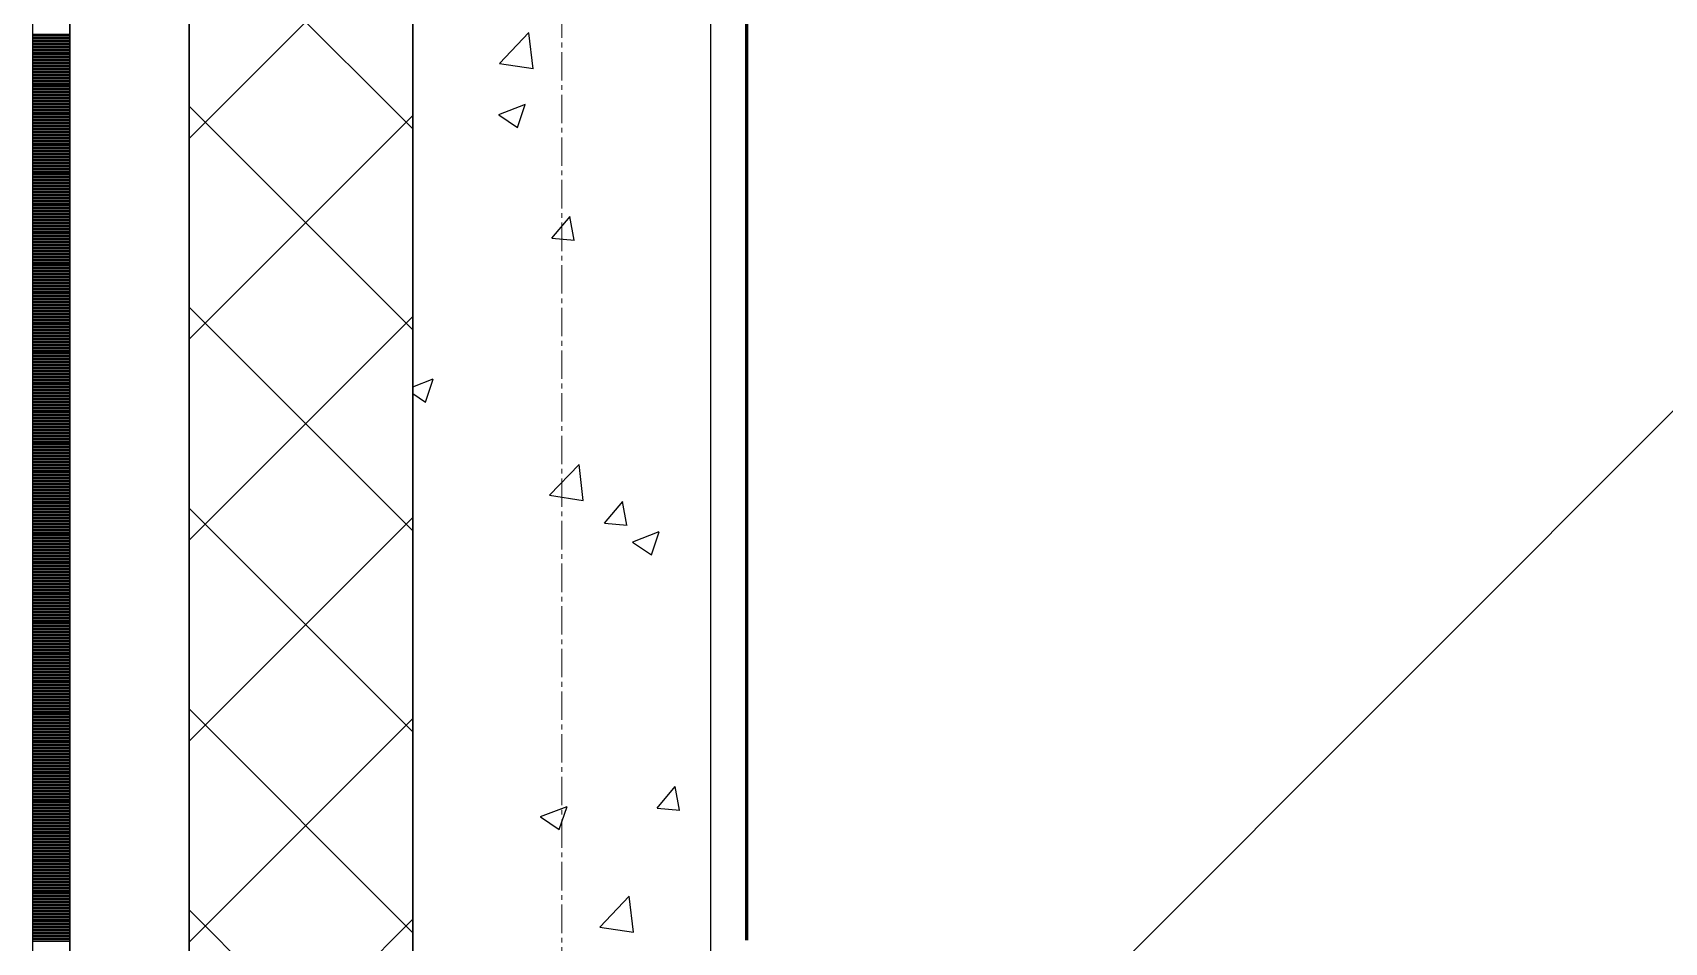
# Model space of a CAD drawing. Header units: millimetres. Extents: x 538266 to 1167394, y 114608 to 637157.
# Drawn here: x 1046079 to 1047173, y 547072 to 547681 of the extents above; entities that cross this region are included whole.
import ezdxf

# ---------------------------------------------------------------- set-up
doc = ezdxf.new("R2010")
doc.units = ezdxf.units.MM
doc.linetypes.add('CENTER2', pattern=[28.575, 19.05, -3.175, 3.175, -3.175])
doc.linetypes.add('DASHED', pattern=[19.05, 12.7, -6.35])
for name, color, linetype, lineweight in [('0) шт стен 3 эт', 150, 'Continuous', 60), ('АР_Стены ПЕНОблок', 52, 'Continuous', 20), ('АР_Тонкая', 254, 'Continuous', 5), ('АР_Утеплитель', 31, 'Continuous', 0), ('АР_Штриховка', 8, 'Continuous', 0)]:
    doc.layers.add(name, color=color, linetype=linetype, lineweight=lineweight)
doc.layers.add('АР_Делит', color=120, linetype='Continuous', lineweight=0, plot=False)
doc.layers.add('РД_Оси_100', color=7, linetype='Continuous', lineweight=0, true_color=0x525252)
doc.layers.add('ФВ-5', color=7, linetype='Continuous')

# ---------------------------------------------------------------- blocks, each defined once
blk = doc.blocks.new('СОШ_2200_АР_ОСИ_М100_28.05.24')
at = {"layer": 'АР_Делит', "color": 251, "linetype": 'DASHED', "true_color": 0x636466}
blk.add_lwpolyline([(114955, 135155), (114955, -355), (93595.036, -355), (93595.036, 13855), (94145, 13855), (94145, 68320), (66055, 68320), (66055, 13857.73), (83455, 13857.73), (83455, -355), (45245, -355), (45245, 13145), (44695, 13145), (44695, 26755), (45245, 26755), (45245, 68320), (20455, 68320), (20455, 26755), (27955, 26755), (27955, 13145), (-355, 13145), (-355, 100855)], dxfattribs=at)
at = {"layer": 'РД_Оси_100', "color": 251, "linetype": 'CENTER2', "true_color": 0x636466}
blk.add_line((0, -6155), (0, 139938.679), dxfattribs=at)
blk = doc.blocks.new('3_этаж1')
at = {"layer": 'АР_Стены ПЕНОблок', "color": 18, "linetype": 'Continuous', "lineweight": 25, "true_color": 0x000000}
for p, q in [((684283.6, 587568.7), (684283.6, 511368.7)), ((684483.6, 511368.7), (684483.6, 587568.7))]:
    blk.add_line(p, q, dxfattribs=at)
at = {"layer": 'АР_Тонкая', "color": 18, "linetype": 'Continuous', "lineweight": 25, "true_color": 0x000000}
for p, q in [((684028.6, 587568.7), (684028.6, 511368.7)), ((684053.6, 587568.7), (684053.6, 511368.7)), ((684053.6, 511368.7), (684053.6, 587568.7)), ((684133.6, 511368.7), (684133.6, 587568.7))]:
    blk.add_line(p, q, dxfattribs=at)
at = {"layer": 'АР_Утеплитель', "color": 18, "linetype": 'Continuous', "lineweight": 25, "true_color": 0x000000}
for p, q in [((684133.6, 587568.7), (684133.6, 511368.7)), ((684283.6, 511368.7), (684283.6, 587568.7))]:
    blk.add_line(p, q, dxfattribs=at)
at = {"layer": 'АР_Штриховка', "color": 18, "linetype": 'Continuous', "lineweight": 25, "true_color": 0x000000}
for p, q in [((684283.6, 547616.9), (684133.6, 547766.9)), ((684133.6, 547610.6), (684283.6, 547760.6)), ((684028.6, 547680.5), (684053.6, 547680.5)), ((684028.6, 547679.5), (684053.6, 547679.5)), ((684028.6, 547678.5), (684053.6, 547678.5)), ((684028.6, 547677.5), (684053.6, 547677.5)), ((684028.6, 547676.5), (684053.6, 547676.5)), ((684028.6, 547675.5), (684053.6, 547675.5)), ((684028.6, 547674.5), (684053.6, 547674.5)), ((684028.6, 547673.5), (684053.6, 547673.5)), ((684028.6, 547672.5), (684053.6, 547672.5)), ((684341.7, 547660.8), (684361.5, 547681.5)), ((684364.3, 547657.3), (684361.5, 547681.4)), ((684028.6, 547671.5), (684053.6, 547671.5)), ((684028.6, 547670.5), (684053.6, 547670.5)), ((684028.6, 547669.5), (684053.6, 547669.5)), ((684028.6, 547668.5), (684053.6, 547668.5)), ((684028.6, 547667.5), (684053.6, 547667.5)), ((684028.6, 547666.5), (684053.6, 547666.5)), ((684028.6, 547665.5), (684053.6, 547665.5)), ((684028.6, 547664.5), (684053.6, 547664.5)), ((684028.6, 547663.5), (684053.6, 547663.5)), ((684028.6, 547662.5), (684053.6, 547662.5)), ((684028.6, 547661.5), (684053.6, 547661.5)), ((684341.7, 547660.9), (684364.3, 547657.4)), ((684028.6, 547660.5), (684053.6, 547660.5)), ((684028.6, 547659.5), (684053.6, 547659.5)), ((684028.6, 547658.5), (684053.6, 547658.5)), ((684028.6, 547657.5), (684053.6, 547657.5)), ((684028.6, 547656.5), (684053.6, 547656.5)), ((684028.6, 547655.5), (684053.6, 547655.5)), ((684028.6, 547654.5), (684053.6, 547654.5)), ((684028.6, 547653.5), (684053.6, 547653.5)), ((684028.6, 547652.5), (684053.6, 547652.5)), ((684028.6, 547651.5), (684053.6, 547651.5)), ((684028.6, 547650.5), (684053.6, 547650.5)), ((684028.6, 547649.5), (684053.6, 547649.5)), ((684028.6, 547648.5), (684053.6, 547648.5)), ((684028.6, 547647.5), (684053.6, 547647.5)), ((684028.6, 547646.5), (684053.6, 547646.5)), ((684028.6, 547645.5), (684053.6, 547645.5)), ((684028.6, 547644.5), (684053.6, 547644.5)), ((684028.6, 547643.5), (684053.6, 547643.5)), ((684028.6, 547642.5), (684053.6, 547642.5)), ((684028.6, 547641.5), (684053.6, 547641.5)), ((684028.6, 547640.5), (684053.6, 547640.5)), ((684028.6, 547639.5), (684053.6, 547639.5)), ((684028.6, 547638.5), (684053.6, 547638.5)), ((684028.6, 547637.5), (684053.6, 547637.5)), ((684028.6, 547636.5), (684053.6, 547636.5)), ((684028.6, 547635.5), (684053.6, 547635.5)), ((684028.6, 547634.5), (684053.6, 547634.5)), ((684028.6, 547633.5), (684053.6, 547633.5)), ((684028.6, 547632.5), (684053.6, 547632.5)), ((684028.6, 547631.5), (684053.6, 547631.5)), ((684028.6, 547630.5), (684053.6, 547630.5)), ((684028.6, 547629.5), (684053.6, 547629.5)), ((684028.6, 547628.5), (684053.6, 547628.5)), ((684283.6, 547482.2), (684133.6, 547632.2)), ((684341.4, 547626.6), (684359.2, 547633.5)), ((684353.9, 547617.9), (684359.1, 547633.3)), ((684028.6, 547627.5), (684053.6, 547627.5)), ((684028.6, 547626.5), (684053.6, 547626.5)), ((684028.6, 547625.5), (684053.6, 547625.5)), ((684028.6, 547624.5), (684053.6, 547624.5)), ((684028.6, 547623.5), (684053.6, 547623.5)), ((684028.6, 547622.5), (684053.6, 547622.5)), ((684028.6, 547621.5), (684053.6, 547621.5)), ((684028.6, 547620.5), (684053.6, 547620.5)), ((684028.6, 547619.5), (684053.6, 547619.5)), ((684028.6, 547618.5), (684053.6, 547618.5)), ((684028.6, 547617.5), (684053.6, 547617.5)), ((684133.6, 547475.9), (684283.6, 547625.9)), ((684341.3, 547626.4), (684353.9, 547617.9)), ((684028.6, 547616.5), (684053.6, 547616.5)), ((684028.6, 547615.5), (684053.6, 547615.5)), ((684028.6, 547614.5), (684053.6, 547614.5)), ((684028.6, 547613.5), (684053.6, 547613.5)), ((684028.6, 547612.5), (684053.6, 547612.5)), ((684028.6, 547611.5), (684053.6, 547611.5)), ((684028.6, 547610.5), (684053.6, 547610.5)), ((684028.6, 547609.5), (684053.6, 547609.5)), ((684028.6, 547608.5), (684053.6, 547608.5)), ((684028.6, 547607.5), (684053.6, 547607.5)), ((684028.6, 547606.5), (684053.6, 547606.5)), ((684028.6, 547605.5), (684053.6, 547605.5)), ((684028.6, 547604.5), (684053.6, 547604.5)), ((684028.6, 547603.5), (684053.6, 547603.5)), ((684028.6, 547602.5), (684053.6, 547602.5)), ((684028.6, 547601.5), (684053.6, 547601.5)), ((684028.6, 547600.5), (684053.6, 547600.5)), ((684028.6, 547599.5), (684053.6, 547599.5)), ((684028.6, 547598.5), (684053.6, 547598.5)), ((684028.6, 547597.5), (684053.6, 547597.5)), ((684028.6, 547596.5), (684053.6, 547596.5)), ((684028.6, 547595.5), (684053.6, 547595.5)), ((684028.6, 547594.5), (684053.6, 547594.5)), ((684028.6, 547593.5), (684053.6, 547593.5)), ((684028.6, 547592.5), (684053.6, 547592.5)), ((684028.6, 547591.5), (684053.6, 547591.5)), ((684028.6, 547590.5), (684053.6, 547590.5)), ((684028.6, 547589.5), (684053.6, 547589.5)), ((684028.6, 547588.5), (684053.6, 547588.5)), ((684028.6, 547587.5), (684053.6, 547587.5)), ((684028.6, 547586.5), (684053.6, 547586.5)), ((684028.6, 547585.5), (684053.6, 547585.5)), ((684028.6, 547584.5), (684053.6, 547584.5)), ((684028.6, 547583.5), (684053.6, 547583.5)), ((684028.6, 547582.5), (684053.6, 547582.5)), ((684028.6, 547581.5), (684053.6, 547581.5)), ((684028.6, 547580.5), (684053.6, 547580.5)), ((684028.6, 547579.5), (684053.6, 547579.5)), ((684028.6, 547578.5), (684053.6, 547578.5)), ((684028.6, 547577.5), (684053.6, 547577.5)), ((684028.6, 547576.5), (684053.6, 547576.5)), ((684028.6, 547575.5), (684053.6, 547575.5)), ((684028.6, 547574.5), (684053.6, 547574.5)), ((684028.6, 547573.5), (684053.6, 547573.5)), ((684028.6, 547572.5), (684053.6, 547572.5)), ((684028.6, 547571.5), (684053.6, 547571.5)), ((684028.6, 547570.5), (684053.6, 547570.5)), ((684028.6, 547569.5), (684053.6, 547569.5)), ((684028.6, 547568.5), (684053.6, 547568.5)), ((684028.6, 547567.5), (684053.6, 547567.5)), ((684028.6, 547566.5), (684053.6, 547566.5)), ((684028.6, 547565.5), (684053.6, 547565.5)), ((684028.6, 547564.5), (684053.6, 547564.5)), ((684028.6, 547563.5), (684053.6, 547563.5)), ((684028.6, 547562.5), (684053.6, 547562.5)), ((684028.6, 547561.5), (684053.6, 547561.5)), ((684028.6, 547560.5), (684053.6, 547560.5)), ((684028.6, 547559.5), (684053.6, 547559.5)), ((684028.6, 547558.5), (684053.6, 547558.5)), ((684028.6, 547557.5), (684053.6, 547557.5)), ((684028.6, 547556.5), (684053.6, 547556.5)), ((684028.6, 547555.5), (684053.6, 547555.5)), ((684028.6, 547554.5), (684053.6, 547554.5)), ((684028.6, 547553.5), (684053.6, 547553.5)), ((684028.6, 547552.5), (684053.6, 547552.5)), ((684028.6, 547551.5), (684053.6, 547551.5)), ((684377, 547543.6), (684389.2, 547558.2)), ((684392, 547542.3), (684389.1, 547558.2)), ((684028.6, 547550.5), (684053.6, 547550.5)), ((684028.6, 547549.5), (684053.6, 547549.5)), ((684028.6, 547548.5), (684053.6, 547548.5)), ((684028.6, 547547.5), (684053.6, 547547.5)), ((684028.6, 547546.5), (684053.6, 547546.5)), ((684028.6, 547545.5), (684053.6, 547545.5)), ((684028.6, 547544.5), (684053.6, 547544.5)), ((684028.6, 547543.5), (684053.6, 547543.5)), ((684028.6, 547542.5), (684053.6, 547542.5)), ((684028.6, 547541.5), (684053.6, 547541.5)), ((684028.6, 547540.5), (684053.6, 547540.5)), ((684377, 547543.6), (684392.2, 547542.3)), ((684028.6, 547539.5), (684053.6, 547539.5)), ((684028.6, 547538.5), (684053.6, 547538.5)), ((684028.6, 547537.5), (684053.6, 547537.5)), ((684028.6, 547536.5), (684053.6, 547536.5)), ((684028.6, 547535.5), (684053.6, 547535.5)), ((684028.6, 547534.5), (684053.6, 547534.5)), ((684028.6, 547533.5), (684053.6, 547533.5)), ((684028.6, 547532.5), (684053.6, 547532.5)), ((684028.6, 547531.5), (684053.6, 547531.5)), ((684028.6, 547530.5), (684053.6, 547530.5)), ((684028.6, 547529.5), (684053.6, 547529.5)), ((684028.6, 547528.5), (684053.6, 547528.5)), ((684028.6, 547527.5), (684053.6, 547527.5)), ((684028.6, 547526.5), (684053.6, 547526.5)), ((684028.6, 547525.5), (684053.6, 547525.5)), ((684028.6, 547524.5), (684053.6, 547524.5)), ((684028.6, 547523.5), (684053.6, 547523.5)), ((684028.6, 547522.5), (684053.6, 547522.5)), ((684028.6, 547521.5), (684053.6, 547521.5)), ((684028.6, 547520.5), (684053.6, 547520.5)), ((684028.6, 547519.5), (684053.6, 547519.5)), ((684028.6, 547518.5), (684053.6, 547518.5)), ((684028.6, 547517.5), (684053.6, 547517.5)), ((684028.6, 547516.5), (684053.6, 547516.5)), ((684028.6, 547515.5), (684053.6, 547515.5)), ((684028.6, 547514.5), (684053.6, 547514.5)), ((684028.6, 547513.5), (684053.6, 547513.5)), ((684028.6, 547512.5), (684053.6, 547512.5)), ((684028.6, 547511.5), (684053.6, 547511.5)), ((684028.6, 547510.5), (684053.6, 547510.5)), ((684028.6, 547509.5), (684053.6, 547509.5)), ((684028.6, 547508.5), (684053.6, 547508.5)), ((684028.6, 547507.5), (684053.6, 547507.5)), ((684028.6, 547506.5), (684053.6, 547506.5)), ((684028.6, 547505.5), (684053.6, 547505.5)), ((684028.6, 547504.5), (684053.6, 547504.5)), ((684028.6, 547503.5), (684053.6, 547503.5)), ((684028.6, 547502.5), (684053.6, 547502.5)), ((684028.6, 547501.5), (684053.6, 547501.5)), ((684028.6, 547500.5), (684053.6, 547500.5)), ((684028.6, 547499.5), (684053.6, 547499.5)), ((684028.6, 547498.5), (684053.6, 547498.5)), ((684028.6, 547497.5), (684053.6, 547497.5)), ((684283.6, 547347.5), (684133.6, 547497.5)), ((684028.6, 547496.5), (684053.6, 547496.5)), ((684028.6, 547495.5), (684053.6, 547495.5)), ((684028.6, 547494.5), (684053.6, 547494.5)), ((684028.6, 547493.5), (684053.6, 547493.5)), ((684028.6, 547492.5), (684053.6, 547492.5)), ((684028.6, 547491.5), (684053.6, 547491.5)), ((684028.6, 547490.5), (684053.6, 547490.5)), ((684028.6, 547489.5), (684053.6, 547489.5)), ((684028.6, 547488.5), (684053.6, 547488.5)), ((684028.6, 547487.5), (684053.6, 547487.5)), ((684028.6, 547486.5), (684053.6, 547486.5)), ((684133.6, 547341.2), (684283.6, 547491.2)), ((684028.6, 547485.5), (684053.6, 547485.5)), ((684028.6, 547484.5), (684053.6, 547484.5)), ((684028.6, 547483.5), (684053.6, 547483.5)), ((684028.6, 547482.5), (684053.6, 547482.5)), ((684028.6, 547481.5), (684053.6, 547481.5)), ((684028.6, 547480.5), (684053.6, 547480.5)), ((684028.6, 547479.5), (684053.6, 547479.5)), ((684028.6, 547478.5), (684053.6, 547478.5)), ((684028.6, 547477.5), (684053.6, 547477.5)), ((684028.6, 547476.5), (684053.6, 547476.5)), ((684028.6, 547475.5), (684053.6, 547475.5)), ((684028.6, 547474.5), (684053.6, 547474.5)), ((684028.6, 547473.5), (684053.6, 547473.5)), ((684028.6, 547472.5), (684053.6, 547472.5)), ((684028.6, 547471.5), (684053.6, 547471.5)), ((684028.6, 547470.5), (684053.6, 547470.5)), ((684028.6, 547469.5), (684053.6, 547469.5)), ((684028.6, 547468.5), (684053.6, 547468.5)), ((684028.6, 547467.5), (684053.6, 547467.5)), ((684028.6, 547466.5), (684053.6, 547466.5)), ((684028.6, 547465.5), (684053.6, 547465.5)), ((684028.6, 547464.5), (684053.6, 547464.5)), ((684028.6, 547463.5), (684053.6, 547463.5)), ((684028.6, 547462.5), (684053.6, 547462.5)), ((684028.6, 547461.5), (684053.6, 547461.5)), ((684028.6, 547460.5), (684053.6, 547460.5)), ((684028.6, 547459.5), (684053.6, 547459.5)), ((684028.6, 547458.5), (684053.6, 547458.5)), ((684028.6, 547457.5), (684053.6, 547457.5)), ((684028.6, 547456.5), (684053.6, 547456.5)), ((684028.6, 547455.5), (684053.6, 547455.5)), ((684028.6, 547454.5), (684053.6, 547454.5)), ((684028.6, 547453.5), (684053.6, 547453.5)), ((684028.6, 547452.5), (684053.6, 547452.5)), ((684028.6, 547451.5), (684053.6, 547451.5)), ((684028.6, 547450.5), (684053.6, 547450.5)), ((684028.6, 547449.5), (684053.6, 547449.5)), ((684028.6, 547448.5), (684053.6, 547448.5)), ((684028.6, 547447.5), (684053.6, 547447.5)), ((684028.6, 547446.5), (684053.6, 547446.5)), ((684028.6, 547445.5), (684053.6, 547445.5)), ((684028.6, 547444.5), (684053.6, 547444.5)), ((684028.6, 547443.5), (684053.6, 547443.5)), ((684028.6, 547442.5), (684053.6, 547442.5)), ((684283.6, 547444), (684297.4, 547449.3)), ((684292.1, 547433.7), (684297.3, 547449.1)), ((684028.6, 547441.5), (684053.6, 547441.5)), ((684028.6, 547440.5), (684053.6, 547440.5)), ((684028.6, 547439.5), (684053.6, 547439.5)), ((684028.6, 547438.5), (684053.6, 547438.5)), ((684028.6, 547437.5), (684053.6, 547437.5)), ((684028.6, 547436.5), (684053.6, 547436.5)), ((684028.6, 547435.5), (684053.6, 547435.5)), ((684028.6, 547434.5), (684053.6, 547434.5)), ((684028.6, 547433.5), (684053.6, 547433.5)), ((684028.6, 547432.5), (684053.6, 547432.5)), ((684028.6, 547431.5), (684053.6, 547431.5)), ((684283.6, 547439.5), (684292.1, 547433.7)), ((684028.6, 547430.5), (684053.6, 547430.5)), ((684028.6, 547429.5), (684053.6, 547429.5)), ((684028.6, 547428.5), (684053.6, 547428.5)), ((684028.6, 547427.5), (684053.6, 547427.5)), ((684028.6, 547426.5), (684053.6, 547426.5)), ((684028.6, 547425.5), (684053.6, 547425.5)), ((684028.6, 547424.5), (684053.6, 547424.5)), ((684028.6, 547423.5), (684053.6, 547423.5)), ((684028.6, 547422.5), (684053.6, 547422.5)), ((684028.6, 547421.5), (684053.6, 547421.5)), ((684028.6, 547420.5), (684053.6, 547420.5)), ((684028.6, 547419.5), (684053.6, 547419.5)), ((684028.6, 547418.5), (684053.6, 547418.5)), ((684028.6, 547417.5), (684053.6, 547417.5)), ((684028.6, 547416.5), (684053.6, 547416.5)), ((684028.6, 547415.5), (684053.6, 547415.5)), ((684028.6, 547414.5), (684053.6, 547414.5)), ((684028.6, 547413.5), (684053.6, 547413.5)), ((684028.6, 547412.5), (684053.6, 547412.5)), ((684028.6, 547411.5), (684053.6, 547411.5)), ((684028.6, 547410.5), (684053.6, 547410.5)), ((684028.6, 547409.5), (684053.6, 547409.5)), ((684028.6, 547408.5), (684053.6, 547408.5)), ((684028.6, 547407.5), (684053.6, 547407.5)), ((684028.6, 547406.5), (684053.6, 547406.5)), ((684028.6, 547405.5), (684053.6, 547405.5)), ((684028.6, 547404.5), (684053.6, 547404.5)), ((684028.6, 547403.5), (684053.6, 547403.5)), ((684028.6, 547402.5), (684053.6, 547402.5)), ((684028.6, 547401.5), (684053.6, 547401.5)), ((684028.6, 547400.5), (684053.6, 547400.5)), ((684028.6, 547399.5), (684053.6, 547399.5)), ((684028.6, 547398.5), (684053.6, 547398.5)), ((684028.6, 547397.5), (684053.6, 547397.5)), ((684028.6, 547396.5), (684053.6, 547396.5)), ((684028.6, 547395.5), (684053.6, 547395.5)), ((684028.6, 547394.5), (684053.6, 547394.5)), ((684028.6, 547393.5), (684053.6, 547393.5)), ((684028.6, 547392.5), (684053.6, 547392.5)), ((684028.6, 547391.5), (684053.6, 547391.5)), ((684028.6, 547390.5), (684053.6, 547390.5)), ((684028.6, 547389.5), (684053.6, 547389.5)), ((684028.6, 547388.5), (684053.6, 547388.5)), ((684028.6, 547387.5), (684053.6, 547387.5)), ((684375.4, 547371.4), (684395.2, 547392)), ((684398, 547367.9), (684395.2, 547392)), ((684028.6, 547386.5), (684053.6, 547386.5)), ((684028.6, 547385.5), (684053.6, 547385.5)), ((684028.6, 547384.5), (684053.6, 547384.5)), ((684028.6, 547383.5), (684053.6, 547383.5)), ((684028.6, 547382.5), (684053.6, 547382.5)), ((684028.6, 547381.5), (684053.6, 547381.5)), ((684028.6, 547380.5), (684053.6, 547380.5)), ((684028.6, 547379.5), (684053.6, 547379.5)), ((684028.6, 547378.5), (684053.6, 547378.5)), ((684028.6, 547377.5), (684053.6, 547377.5)), ((684028.6, 547376.5), (684053.6, 547376.5)), ((684028.6, 547375.5), (684053.6, 547375.5)), ((684028.6, 547374.5), (684053.6, 547374.5)), ((684028.6, 547373.5), (684053.6, 547373.5)), ((684028.6, 547372.5), (684053.6, 547372.5)), ((684028.6, 547371.5), (684053.6, 547371.5)), ((684028.6, 547370.5), (684053.6, 547370.5)), ((684028.6, 547369.5), (684053.6, 547369.5)), ((684028.6, 547368.5), (684053.6, 547368.5)), ((684028.6, 547367.5), (684053.6, 547367.5)), ((684028.6, 547366.5), (684053.6, 547366.5)), ((684028.6, 547365.5), (684053.6, 547365.5)), ((684375.4, 547371.4), (684398, 547367.9)), ((684412.2, 547352.6), (684424.5, 547367.2)), ((684427.2, 547351.2), (684424.3, 547367.1)), ((684028.6, 547364.5), (684053.6, 547364.5)), ((684028.6, 547363.5), (684053.6, 547363.5)), ((684028.6, 547362.5), (684053.6, 547362.5)), ((684028.6, 547361.5), (684053.6, 547361.5)), ((684028.6, 547360.5), (684053.6, 547360.5)), ((684028.6, 547359.5), (684053.6, 547359.5)), ((684028.6, 547358.5), (684053.6, 547358.5)), ((684028.6, 547357.5), (684053.6, 547357.5)), ((684028.6, 547356.5), (684053.6, 547356.5)), ((684028.6, 547355.5), (684053.6, 547355.5)), ((684028.6, 547354.5), (684053.6, 547354.5)), ((684283.6, 547212.8), (684133.6, 547362.8)), ((684133.6, 547206.5), (684283.6, 547356.5)), ((684028.6, 547353.5), (684053.6, 547353.5)), ((684028.6, 547352.5), (684053.6, 547352.5)), ((684028.6, 547351.5), (684053.6, 547351.5)), ((684028.6, 547350.5), (684053.6, 547350.5)), ((684028.6, 547349.5), (684053.6, 547349.5)), ((684028.6, 547348.5), (684053.6, 547348.5)), ((684028.6, 547347.5), (684053.6, 547347.5)), ((684028.6, 547346.5), (684053.6, 547346.5)), ((684028.6, 547345.5), (684053.6, 547345.5)), ((684028.6, 547344.5), (684053.6, 547344.5)), ((684028.6, 547343.5), (684053.6, 547343.5)), ((684412.2, 547352.6), (684427.4, 547351.3)), ((684431.2, 547340.2), (684449, 547347)), ((684443.7, 547331.5), (684448.9, 547346.8)), ((684028.6, 547342.5), (684053.6, 547342.5)), ((684028.6, 547341.5), (684053.6, 547341.5)), ((684028.6, 547340.5), (684053.6, 547340.5)), ((684028.6, 547339.5), (684053.6, 547339.5)), ((684028.6, 547338.5), (684053.6, 547338.5)), ((684028.6, 547337.5), (684053.6, 547337.5)), ((684028.6, 547336.5), (684053.6, 547336.5)), ((684028.6, 547335.5), (684053.6, 547335.5)), ((684028.6, 547334.5), (684053.6, 547334.5)), ((684028.6, 547333.5), (684053.6, 547333.5)), ((684028.6, 547332.5), (684053.6, 547332.5)), ((684431.1, 547340), (684443.7, 547331.5)), ((684028.6, 547331.5), (684053.6, 547331.5)), ((684028.6, 547330.5), (684053.6, 547330.5)), ((684028.6, 547329.5), (684053.6, 547329.5)), ((684028.6, 547328.5), (684053.6, 547328.5)), ((684028.6, 547327.5), (684053.6, 547327.5)), ((684028.6, 547326.5), (684053.6, 547326.5)), ((684028.6, 547325.5), (684053.6, 547325.5)), ((684028.6, 547324.5), (684053.6, 547324.5)), ((684028.6, 547323.5), (684053.6, 547323.5)), ((684028.6, 547322.5), (684053.6, 547322.5)), ((684028.6, 547321.5), (684053.6, 547321.5)), ((684028.6, 547320.5), (684053.6, 547320.5)), ((684028.6, 547319.5), (684053.6, 547319.5)), ((684028.6, 547318.5), (684053.6, 547318.5)), ((684028.6, 547317.5), (684053.6, 547317.5)), ((684028.6, 547316.5), (684053.6, 547316.5)), ((684028.6, 547315.5), (684053.6, 547315.5)), ((684028.6, 547314.5), (684053.6, 547314.5)), ((684028.6, 547313.5), (684053.6, 547313.5)), ((684028.6, 547312.5), (684053.6, 547312.5)), ((684028.6, 547311.5), (684053.6, 547311.5)), ((684028.6, 547310.5), (684053.6, 547310.5)), ((684028.6, 547309.5), (684053.6, 547309.5)), ((684028.6, 547308.5), (684053.6, 547308.5)), ((684028.6, 547307.5), (684053.6, 547307.5)), ((684028.6, 547306.5), (684053.6, 547306.5)), ((684028.6, 547305.5), (684053.6, 547305.5)), ((684028.6, 547304.5), (684053.6, 547304.5)), ((684028.6, 547303.5), (684053.6, 547303.5)), ((684028.6, 547302.5), (684053.6, 547302.5)), ((684028.6, 547301.5), (684053.6, 547301.5)), ((684028.6, 547300.5), (684053.6, 547300.5)), ((684028.6, 547299.5), (684053.6, 547299.5)), ((684028.6, 547298.5), (684053.6, 547298.5)), ((684028.6, 547297.5), (684053.6, 547297.5)), ((684028.6, 547296.5), (684053.6, 547296.5)), ((684028.6, 547295.5), (684053.6, 547295.5)), ((684028.6, 547294.5), (684053.6, 547294.5)), ((684028.6, 547293.5), (684053.6, 547293.5)), ((684028.6, 547292.5), (684053.6, 547292.5)), ((684028.6, 547291.5), (684053.6, 547291.5)), ((684028.6, 547290.5), (684053.6, 547290.5)), ((684028.6, 547289.5), (684053.6, 547289.5)), ((684028.6, 547288.5), (684053.6, 547288.5)), ((684028.6, 547287.5), (684053.6, 547287.5)), ((684028.6, 547286.5), (684053.6, 547286.5)), ((684028.6, 547285.5), (684053.6, 547285.5)), ((684028.6, 547284.5), (684053.6, 547284.5)), ((684028.6, 547283.5), (684053.6, 547283.5)), ((684028.6, 547282.5), (684053.6, 547282.5)), ((684028.6, 547281.5), (684053.6, 547281.5)), ((684028.6, 547280.5), (684053.6, 547280.5)), ((684028.6, 547279.5), (684053.6, 547279.5)), ((684028.6, 547278.5), (684053.6, 547278.5)), ((684028.6, 547277.5), (684053.6, 547277.5)), ((684028.6, 547276.5), (684053.6, 547276.5)), ((684028.6, 547275.5), (684053.6, 547275.5)), ((684028.6, 547274.5), (684053.6, 547274.5)), ((684028.6, 547273.5), (684053.6, 547273.5)), ((684028.6, 547272.5), (684053.6, 547272.5)), ((684028.6, 547271.5), (684053.6, 547271.5)), ((684028.6, 547270.5), (684053.6, 547270.5)), ((684028.6, 547269.5), (684053.6, 547269.5)), ((684028.6, 547268.5), (684053.6, 547268.5)), ((684028.6, 547267.5), (684053.6, 547267.5)), ((684028.6, 547266.5), (684053.6, 547266.5)), ((684028.6, 547265.5), (684053.6, 547265.5)), ((684028.6, 547264.5), (684053.6, 547264.5)), ((684028.6, 547263.5), (684053.6, 547263.5)), ((684028.6, 547262.5), (684053.6, 547262.5)), ((684028.6, 547261.5), (684053.6, 547261.5)), ((684028.6, 547260.5), (684053.6, 547260.5)), ((684028.6, 547259.5), (684053.6, 547259.5)), ((684028.6, 547258.5), (684053.6, 547258.5)), ((684028.6, 547257.5), (684053.6, 547257.5)), ((684028.6, 547256.5), (684053.6, 547256.5)), ((684028.6, 547255.5), (684053.6, 547255.5)), ((684028.6, 547254.5), (684053.6, 547254.5)), ((684028.6, 547253.5), (684053.6, 547253.5)), ((684028.6, 547252.5), (684053.6, 547252.5)), ((684028.6, 547251.5), (684053.6, 547251.5)), ((684028.6, 547250.5), (684053.6, 547250.5)), ((684028.6, 547249.5), (684053.6, 547249.5)), ((684028.6, 547248.5), (684053.6, 547248.5)), ((684028.6, 547247.5), (684053.6, 547247.5)), ((684028.6, 547246.5), (684053.6, 547246.5)), ((684028.6, 547245.5), (684053.6, 547245.5)), ((684028.6, 547244.5), (684053.6, 547244.5)), ((684028.6, 547243.5), (684053.6, 547243.5)), ((684028.6, 547242.5), (684053.6, 547242.5)), ((684028.6, 547241.5), (684053.6, 547241.5)), ((684028.6, 547240.5), (684053.6, 547240.5)), ((684028.6, 547239.5), (684053.6, 547239.5)), ((684028.6, 547238.5), (684053.6, 547238.5)), ((684028.6, 547237.5), (684053.6, 547237.5)), ((684028.6, 547236.5), (684053.6, 547236.5)), ((684028.6, 547235.5), (684053.6, 547235.5)), ((684028.6, 547234.5), (684053.6, 547234.5)), ((684028.6, 547233.5), (684053.6, 547233.5)), ((684028.6, 547232.5), (684053.6, 547232.5)), ((684028.6, 547231.5), (684053.6, 547231.5)), ((684028.6, 547230.5), (684053.6, 547230.5)), ((684028.6, 547229.5), (684053.6, 547229.5)), ((684028.6, 547228.5), (684053.6, 547228.5)), ((684028.6, 547227.5), (684053.6, 547227.5)), ((684028.6, 547226.5), (684053.6, 547226.5)), ((684028.6, 547225.5), (684053.6, 547225.5)), ((684028.6, 547224.5), (684053.6, 547224.5)), ((684028.6, 547223.5), (684053.6, 547223.5)), ((684283.6, 547078.1), (684133.6, 547228.1)), ((684028.6, 547222.5), (684053.6, 547222.5)), ((684028.6, 547221.5), (684053.6, 547221.5)), ((684028.6, 547220.5), (684053.6, 547220.5)), ((684028.6, 547219.5), (684053.6, 547219.5)), ((684028.6, 547218.5), (684053.6, 547218.5)), ((684028.6, 547217.5), (684053.6, 547217.5)), ((684028.6, 547216.5), (684053.6, 547216.5)), ((684028.6, 547215.5), (684053.6, 547215.5)), ((684028.6, 547214.5), (684053.6, 547214.5)), ((684028.6, 547213.5), (684053.6, 547213.5)), ((684028.6, 547212.5), (684053.6, 547212.5)), ((684133.6, 547071.8), (684283.6, 547221.8)), ((684028.6, 547211.5), (684053.6, 547211.5)), ((684028.6, 547210.5), (684053.6, 547210.5)), ((684028.6, 547209.5), (684053.6, 547209.5)), ((684028.6, 547208.5), (684053.6, 547208.5)), ((684028.6, 547207.5), (684053.6, 547207.5)), ((684028.6, 547206.5), (684053.6, 547206.5)), ((684028.6, 547205.5), (684053.6, 547205.5)), ((684028.6, 547204.5), (684053.6, 547204.5)), ((684028.6, 547203.5), (684053.6, 547203.5)), ((684028.6, 547202.5), (684053.6, 547202.5)), ((684028.6, 547201.5), (684053.6, 547201.5)), ((684028.6, 547200.5), (684053.6, 547200.5)), ((684028.6, 547199.5), (684053.6, 547199.5)), ((684028.6, 547198.5), (684053.6, 547198.5)), ((684028.6, 547197.5), (684053.6, 547197.5)), ((684028.6, 547196.5), (684053.6, 547196.5)), ((684028.6, 547195.5), (684053.6, 547195.5)), ((684028.6, 547194.5), (684053.6, 547194.5)), ((684028.6, 547193.5), (684053.6, 547193.5)), ((684028.6, 547192.5), (684053.6, 547192.5)), ((684028.6, 547191.5), (684053.6, 547191.5)), ((684028.6, 547190.5), (684053.6, 547190.5)), ((684028.6, 547189.5), (684053.6, 547189.5)), ((684028.6, 547188.5), (684053.6, 547188.5)), ((684028.6, 547187.5), (684053.6, 547187.5)), ((684028.6, 547186.5), (684053.6, 547186.5)), ((684028.6, 547185.5), (684053.6, 547185.5)), ((684028.6, 547184.5), (684053.6, 547184.5)), ((684028.6, 547183.5), (684053.6, 547183.5)), ((684028.6, 547182.5), (684053.6, 547182.5)), ((684028.6, 547181.5), (684053.6, 547181.5)), ((684028.6, 547180.5), (684053.6, 547180.5)), ((684028.6, 547179.5), (684053.6, 547179.5)), ((684028.6, 547178.5), (684053.6, 547178.5)), ((684028.6, 547177.5), (684053.6, 547177.5)), ((684028.6, 547176.5), (684053.6, 547176.5)), ((684028.6, 547175.5), (684053.6, 547175.5)), ((684028.6, 547174.5), (684053.6, 547174.5)), ((684028.6, 547173.5), (684053.6, 547173.5)), ((684028.6, 547172.5), (684053.6, 547172.5)), ((684028.6, 547171.5), (684053.6, 547171.5)), ((684028.6, 547170.5), (684053.6, 547170.5)), ((684028.6, 547169.5), (684053.6, 547169.5)), ((684028.6, 547168.5), (684053.6, 547168.5)), ((684447.5, 547161.5), (684459.7, 547176.1)), ((684462.5, 547160.2), (684459.6, 547176.1)), ((684028.6, 547167.5), (684053.6, 547167.5)), ((684028.6, 547166.5), (684053.6, 547166.5)), ((684028.6, 547165.5), (684053.6, 547165.5)), ((684028.6, 547164.5), (684053.6, 547164.5)), ((684028.6, 547163.5), (684053.6, 547163.5)), ((684028.6, 547162.5), (684053.6, 547162.5)), ((684028.6, 547161.5), (684053.6, 547161.5)), ((684028.6, 547160.5), (684053.6, 547160.5)), ((684028.6, 547159.5), (684053.6, 547159.5)), ((684028.6, 547158.5), (684053.6, 547158.5)), ((684028.6, 547157.5), (684053.6, 547157.5)), ((684369.4, 547156), (684387.2, 547162.8)), ((684381.9, 547147.3), (684387.1, 547162.6)), ((684447.5, 547161.5), (684462.7, 547160.2)), ((684028.6, 547156.5), (684053.6, 547156.5)), ((684028.6, 547155.5), (684053.6, 547155.5)), ((684028.6, 547154.5), (684053.6, 547154.5)), ((684028.6, 547153.5), (684053.6, 547153.5)), ((684028.6, 547152.5), (684053.6, 547152.5)), ((684028.6, 547151.5), (684053.6, 547151.5)), ((684028.6, 547150.5), (684053.6, 547150.5)), ((684028.6, 547149.5), (684053.6, 547149.5)), ((684028.6, 547148.5), (684053.6, 547148.5)), ((684028.6, 547147.5), (684053.6, 547147.5)), ((684028.6, 547146.5), (684053.6, 547146.5)), ((684369.3, 547155.8), (684381.9, 547147.3)), ((684028.6, 547145.5), (684053.6, 547145.5)), ((684028.6, 547144.5), (684053.6, 547144.5)), ((684028.6, 547143.5), (684053.6, 547143.5)), ((684028.6, 547142.5), (684053.6, 547142.5)), ((684028.6, 547141.5), (684053.6, 547141.5)), ((684028.6, 547140.5), (684053.6, 547140.5)), ((684028.6, 547139.5), (684053.6, 547139.5)), ((684028.6, 547138.5), (684053.6, 547138.5)), ((684028.6, 547137.5), (684053.6, 547137.5)), ((684028.6, 547136.5), (684053.6, 547136.5)), ((684028.6, 547135.5), (684053.6, 547135.5)), ((684028.6, 547134.5), (684053.6, 547134.5)), ((684028.6, 547133.5), (684053.6, 547133.5)), ((684028.6, 547132.5), (684053.6, 547132.5)), ((684028.6, 547131.5), (684053.6, 547131.5)), ((684028.6, 547130.5), (684053.6, 547130.5)), ((684028.6, 547129.5), (684053.6, 547129.5)), ((684028.6, 547128.5), (684053.6, 547128.5)), ((684028.6, 547127.5), (684053.6, 547127.5)), ((684028.6, 547126.5), (684053.6, 547126.5)), ((684028.6, 547125.5), (684053.6, 547125.5)), ((684028.6, 547124.5), (684053.6, 547124.5)), ((684028.6, 547123.5), (684053.6, 547123.5)), ((684028.6, 547122.5), (684053.6, 547122.5)), ((684028.6, 547121.5), (684053.6, 547121.5)), ((684028.6, 547120.5), (684053.6, 547120.5)), ((684028.6, 547119.5), (684053.6, 547119.5)), ((684028.6, 547118.5), (684053.6, 547118.5)), ((684028.6, 547117.5), (684053.6, 547117.5)), ((684028.6, 547116.5), (684053.6, 547116.5)), ((684028.6, 547115.5), (684053.6, 547115.5)), ((684028.6, 547114.5), (684053.6, 547114.5)), ((684028.6, 547113.5), (684053.6, 547113.5)), ((684028.6, 547112.5), (684053.6, 547112.5)), ((684028.6, 547111.5), (684053.6, 547111.5)), ((684028.6, 547110.5), (684053.6, 547110.5)), ((684028.6, 547109.5), (684053.6, 547109.5)), ((684028.6, 547108.5), (684053.6, 547108.5)), ((684028.6, 547107.5), (684053.6, 547107.5)), ((684028.6, 547106.5), (684053.6, 547106.5)), ((684028.6, 547105.5), (684053.6, 547105.5)), ((684028.6, 547104.5), (684053.6, 547104.5)), ((684028.6, 547103.5), (684053.6, 547103.5)), ((684028.6, 547102.5), (684053.6, 547102.5)), ((684028.6, 547101.5), (684053.6, 547101.5)), ((684028.6, 547100.5), (684053.6, 547100.5)), ((684028.6, 547099.5), (684053.6, 547099.5)), ((684028.6, 547098.5), (684053.6, 547098.5)), ((684028.6, 547097.5), (684053.6, 547097.5)), ((684028.6, 547096.5), (684053.6, 547096.5)), ((684028.6, 547095.5), (684053.6, 547095.5)), ((684028.6, 547094.5), (684053.6, 547094.5)), ((684028.6, 547093.5), (684053.6, 547093.5)), ((684028.6, 547092.5), (684053.6, 547092.5)), ((684283.6, 546943.4), (684133.6, 547093.4)), ((684409.1, 547081.9), (684428.9, 547102.5)), ((684431.7, 547078.4), (684428.9, 547102.5)), ((684028.6, 547091.5), (684053.6, 547091.5)), ((684028.6, 547090.5), (684053.6, 547090.5)), ((684028.6, 547089.5), (684053.6, 547089.5)), ((684028.6, 547088.5), (684053.6, 547088.5)), ((684028.6, 547087.5), (684053.6, 547087.5)), ((684028.6, 547086.5), (684053.6, 547086.5)), ((684028.6, 547085.5), (684053.6, 547085.5)), ((684028.6, 547084.5), (684053.6, 547084.5)), ((684028.6, 547083.5), (684053.6, 547083.5)), ((684028.6, 547082.5), (684053.6, 547082.5)), ((684028.6, 547081.5), (684053.6, 547081.5)), ((684133.6, 546937.1), (684283.6, 547087.1)), ((684409.1, 547081.9), (684431.7, 547078.4)), ((684028.6, 547080.5), (684053.6, 547080.5)), ((684028.6, 547079.5), (684053.6, 547079.5)), ((684028.6, 547078.5), (684053.6, 547078.5)), ((684028.6, 547077.5), (684053.6, 547077.5)), ((684028.6, 547076.5), (684053.6, 547076.5)), ((684028.6, 547075.5), (684053.6, 547075.5)), ((684028.6, 547074.5), (684053.6, 547074.5)), ((684028.6, 547073.5), (684053.6, 547073.5)), ((684028.6, 547072.5), (684053.6, 547072.5))]:
    blk.add_line(p, q, dxfattribs=at)

msp = doc.modelspace()

# ---------------------------------------------------------------- hatches: boundary and pattern name
at = {"layer": 'ФВ-5'}
h = msp.add_hatch(dxfattribs=at)
h.set_pattern_fill('ANSI31', color=3, scale=300, style=0)
h.paths.add_polyline_path([(1054123.6, 546168.7), (1054123.6, 547068.7), (1054123.6, 547568.7), (1054091.4, 548269.4, -1), (1053491.4, 548269.4, -1), (1054091.4, 548269.4), (1054123.6, 550468.7), (1054123.6, 550768.7), (1054123.6, 550768.7), (1054123.6, 551268.7), (1046563.9, 551268.7), (1046553.6, 551258.4), (1046553.6, 550768.7), (1046551.7, 547068.7), (1046553.6, 547068.7), (1046553.6, 546168.7), (1046557.8, 542668.7), (1046553.6, 542668.7), (1046553.6, 542168.7), (1051023.6, 542168.7), (1051023.6, 542468.7), (1051023.6, 542468.7), (1051923.6, 542468.7), (1051923.6, 542468.7), (1051923.6, 542168.7), (1052003.6, 542168.7), (1052003.6, 542588.7), (1054123.6, 542589.1), (1054123.6, 542668.7)])

# ---------------------------------------------------------------- linework, layer by layer
at = {"layer": '0) шт стен 3 эт', "color": 2}
msp.add_lwpolyline([(1046557.8, 547073), (1046557.8, 550768.7)], dxfattribs=at)

# ---------------------------------------------------------------- block references
at = {"layer": '0) шт стен 3 эт', "color": 5, "lineweight": 25}
msp.add_blockref('3_этаж1', (362050, 0), dxfattribs=at)
at = {"layer": 'РД_Оси_100', "lineweight": 25}
msp.add_blockref('СОШ_2200_АР_ОСИ_М100_28.05.24', (1046433.6, 496768.7), dxfattribs=at)

doc.saveas('drawing.dxf')
